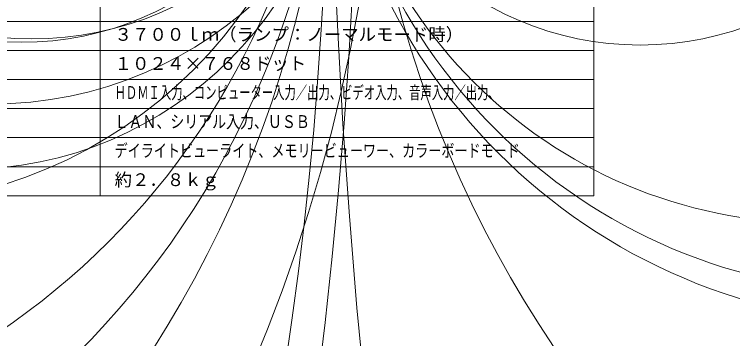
# Model space of a CAD drawing. Units: millimetres, scale not verified. Extents: x -1784 to 2506, y -1209 to 1338.
# Drawn here: x -37.2 to 86.4, y -81.1 to -25.3 of the extents above; entities that cross this region are included whole.
import ezdxf
from ezdxf.enums import TextEntityAlignment as Align

# ---------------------------------------------------------------- set-up
doc = ezdxf.new("R2010")
doc.units = ezdxf.units.MM
doc.header["$LTSCALE"] = 0.125
doc.layers.add('0-2_MOJI1', color=7, linetype='Continuous')
doc.layers.add('0-3_WAKU', color=1, linetype='Continuous', lineweight=18)
doc.layers.add('0-6_GAIKEI', color=1, linetype='Continuous', lineweight=18)
doc.styles.add('ＭＳ ゴシック', font='')
doc.styles.get('ＭＳ ゴシック').set_extended_font_data('MS Gothic')

msp = doc.modelspace()

# ---------------------------------------------------------------- linework, layer by layer
at = {"layer": '0-3_WAKU', "color": 4}
for p, q in [((-22.4907, -56.4907), (-22.4907, -1.4907)), ((62.5093, -56.4907), (62.5093, -1.4907)), ((-62.4907, -56.4907), (62.5093, -56.4907))]:
    msp.add_line(p, q, dxfattribs=at)
at = {"layer": '0-3_WAKU'}
for p, q in [((-62.4907, -26.4907), (62.5093, -26.4907)), ((-62.4907, -31.4907), (62.5093, -31.4907)), ((-62.4907, -36.4907), (62.5093, -36.4907)), ((-62.4907, -41.4907), (62.5093, -41.4907)), ((-62.4907, -46.4907), (62.5093, -46.4907)), ((-62.4907, -51.4907), (62.5093, -51.4907))]:
    msp.add_line(p, q, dxfattribs=at)
at = {"layer": '0-6_GAIKEI'}
for centre, radius in [((1261.3031, 35.7357), 1244.5196), ((-880.7346, 25.3971), 902.8655), ((-628.0526, 12.6675), 644.8868), ((-263.8639, 26.985), 290.3169), ((218.4042, 27.1254), 196.2555), ((-177.6272, 22.1424), 194.9128), ((-131.7579, 21.573), 148.8947), ((-111.0828, 25.6185), 127.336), ((117.1171, 21.906), 100.4961), ((113.3269, 22.7388), 95.8696), ((100.3956, 21.7185), 82.8862), ((-62.9132, 21.6622), 79.8845), ((-41.3103, 27.0287), 67.7628), ((-34.242, 26.8616), 56.3716), ((-45.8182, 12.5715), 64.5545), ((-36.0857, 23.3403), 53.4364), ((70.471, 22.9215), 53.4775)]:
    msp.add_circle(centre, radius, dxfattribs=at)

# ---------------------------------------------------------------- texts
at = {"layer": '0-2_MOJI1', "style": 'ＭＳ ゴシック'}
for s, p in [('３７００ｌｍ（ランプ：ノーマルモード時）', (-19.9907, -30.4907)), ('１０２４×７６８ドット', (-19.9907, -35.4907)), ('約２．８ｋｇ', (-19.9907, -55.4907))]:
    msp.add_text(s, height=2.199, dxfattribs=at).set_placement(p, align=Align.BOTTOM_LEFT)
for s, width, p in [('ＨＤＭＩ入力、コンピューター入力／出力、ビデオ入力、音声入力／出力、', 0.65, (-19.9907, -40.4907)), ('ＬＡＮ、シリアル入力、ＵＳＢ', 0.8, (-19.9907, -45.4907)), ('デイライトビューライト、メモリービューワー、カラーボードモード', 0.75, (-19.9907, -50.4907))]:
    msp.add_text(s, height=2.199, dxfattribs=dict(at, width=width)).set_placement(p, align=Align.BOTTOM_LEFT)

doc.saveas('drawing.dxf')
